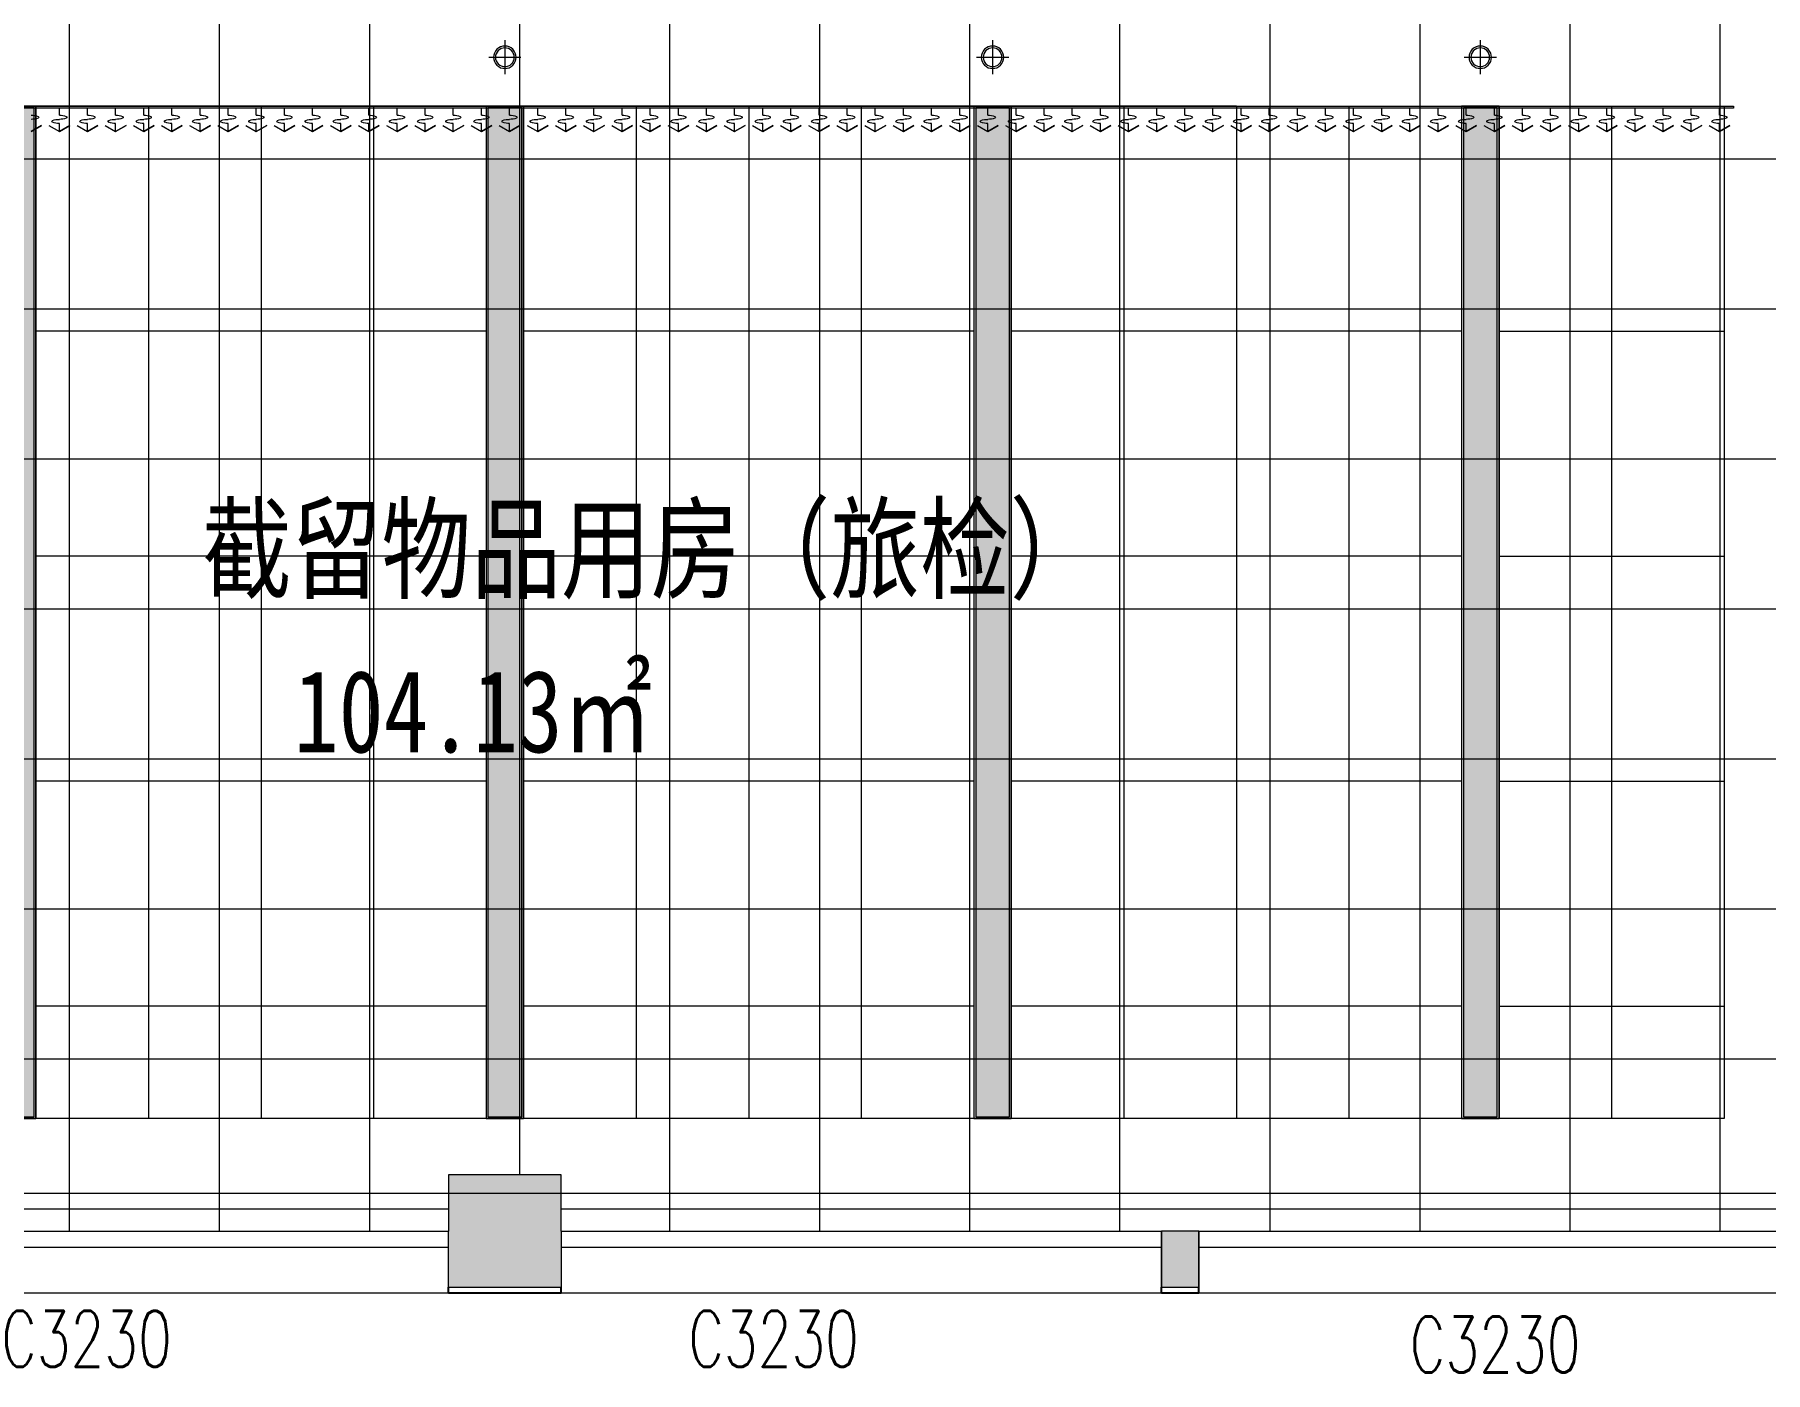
# Model space of a CAD drawing. Header units: millimetres. Extents: x 164760 to 3716174, y -1766400 to 11969.
# Drawn here: x 3488570 to 3497797, y -1647068 to -1639933 of the extents above; entities that cross this region are included whole.
import ezdxf

# ---------------------------------------------------------------- set-up
doc = ezdxf.new("R2010")
doc.units = ezdxf.units.MM
doc.header["$LTSCALE"] = 1000
doc.linetypes.add('DOTE', pattern=[2.42, 2, -0.2, 0.02, -0.2])
doc.layers.get('0').update_dxf_attribs({"color": 253, "linetype": 'CONTINUOUS'})
for name, color, linetype, lineweight in [('COLUMN', 253, 'CONTINUOUS', 0), ('FC-FLOOR【地材分格】', 253, 'CONTINUOUS', 0), ('FF-Win【窗】', 253, 'CONTINUOUS', 0), ('PUB_HATCH', 253, 'CONTINUOUS', 0), ('RC-FCU【空调设备】', 253, 'CONTINUOUS', 0), ('RC-LIGHT【天花灯具】', 253, 'CONTINUOUS', 0), ('RC-Modelling【天花造型】', 253, 'CONTINUOUS', 0), ('RC-STR【天花细线】', 253, 'CONTINUOUS', 0), ('Wall【墙体】', 253, 'CONTINUOUS', 0)]:
    doc.layers.add(name, color=color, linetype=linetype, lineweight=lineweight)
for name, color, linetype in [('FC-Text Annotation', 253, 'CONTINUOUS'), ('SURFACE', 253, 'CONTINUOUS'), ('WINDOW_TEXT', 253, 'CONTINUOUS')]:
    doc.layers.add(name, color=color, linetype=linetype)
doc.styles.add('_TCH_WINDOW', font='SIMPLEX', dxfattribs={"bigfont": 'GBCBIG'})
doc.styles.add('文字', font='')
doc.styles.get('文字').set_extended_font_data('SimSun')

# ---------------------------------------------------------------- blocks, each defined once
blk = doc.blocks.new('$WINLIB2D$00000004')
for p, q in [((-0.5, 0.5), (0.5, 0.5)), ((-0.5, 0.5), (-0.5, -0.5)), ((0.5, -0.5), (0.5, 0.5)), ((-0.5, 0.2406), (0.5, 0.2406)), ((-0.5, -0.5), (0.5, -0.5))]:
    blk.add_line(p, q)
blk = doc.blocks.new('海龙_0918165925')
at = {"layer": 'PUB_HATCH'}
for points in [[(-39900, -16500), (-39300, -16500), (-39300, -15900), (-39900, -15900)], [(-36100, -16500), (-35900, -16500), (-35900, -16200), (-36100, -16200)]]:
    blk.add_hatch(color=256, dxfattribs=at).paths.add_polyline_path(points)
at = {"layer": 'COLUMN'}
for p, q in [((-39300, -15900), (-39900, -15900)), ((-39900, -15900), (-39900, -16200)), ((-39300, -16200), (-39300, -15900)), ((-39900, -16500), (-39300, -16500))]:
    blk.add_line(p, q, dxfattribs=at)
blk = doc.blocks.new('*U408')
for p, q in [((0, 0), (13050, 0)), ((13050, 0), (13050, -12)), ((13050, -12), (0, -12)), ((4125, -49.3), (4125, -12)), ((4275, -49.3), (4275, -12)), ((4425, -49.3), (4425, -12)), ((4575, -49.3), (4575, -12)), ((4725, -49.3), (4725, -12)), ((4875, -49.3), (4875, -12)), ((5025, -49.3), (5025, -12)), ((5175, -49.3), (5175, -12)), ((5325, -49.3), (5325, -12)), ((5475, -49.3), (5475, -12)), ((5625, -49.3), (5625, -12)), ((5775, -49.3), (5775, -12)), ((5925, -49.3), (5925, -12)), ((6075, -49.3), (6075, -12)), ((6225, -49.3), (6225, -12)), ((6375, -49.3), (6375, -12)), ((6525, -49.3), (6525, -12)), ((6675, -49.3), (6675, -12)), ((6825, -49.3), (6825, -12)), ((6975, -49.3), (6975, -12)), ((7125, -49.3), (7125, -12)), ((7275, -49.3), (7275, -12)), ((7425, -49.3), (7425, -12)), ((7575, -49.3), (7575, -12)), ((7725, -49.3), (7725, -12)), ((7875, -49.3), (7875, -12)), ((8025, -49.3), (8025, -12)), ((8175, -49.3), (8175, -12)), ((8325, -49.3), (8325, -12)), ((8475, -49.3), (8475, -12)), ((8625, -49.3), (8625, -12)), ((8775, -49.3), (8775, -12)), ((8925, -49.3), (8925, -12)), ((9075, -49.3), (9075, -12)), ((9225, -49.3), (9225, -12)), ((9375, -49.3), (9375, -12)), ((9525, -49.3), (9525, -12)), ((9675, -49.3), (9675, -12)), ((9825, -49.3), (9825, -12)), ((9975, -49.3), (9975, -12)), ((10125, -49.3), (10125, -12)), ((10275, -49.3), (10275, -12)), ((10425, -49.3), (10425, -12)), ((10575, -49.3), (10575, -12)), ((10725, -49.3), (10725, -12)), ((10875, -49.3), (10875, -12)), ((11025, -49.3), (11025, -12)), ((11175, -49.3), (11175, -12)), ((11325, -49.3), (11325, -12)), ((11475, -49.3), (11475, -12)), ((11625, -49.3), (11625, -12)), ((11775, -49.3), (11775, -12)), ((11925, -49.3), (11925, -12)), ((12075, -49.3), (12075, -12)), ((12225, -49.3), (12225, -12)), ((12375, -49.3), (12375, -12)), ((12525, -49.3), (12525, -12)), ((12675, -49.3), (12675, -12)), ((12825, -49.3), (12825, -12)), ((12975, -49.3), (12975, -12)), ((12975, -49.3), (12975, -12)), ((4030.4, -104.5), (3975, -136.2)), ((3975, -136.2), (4030.4, -104.5)), ((4069.6, -104.5), (4125, -136.2)), ((4125, -136.2), (4125, -93.2)), ((4180.4, -104.5), (4125, -136.2)), ((4125, -136.2), (4180.4, -104.5)), ((4219.6, -104.5), (4275, -136.2)), ((4275, -136.2), (4275, -93.2)), ((4330.4, -104.5), (4275, -136.2)), ((4275, -136.2), (4330.4, -104.5)), ((4369.6, -104.5), (4425, -136.2)), ((4425, -136.2), (4425, -93.2)), ((4480.4, -104.5), (4425, -136.2)), ((4425, -136.2), (4480.4, -104.5)), ((4519.6, -104.5), (4575, -136.2)), ((4575, -136.2), (4575, -93.2)), ((4630.4, -104.5), (4575, -136.2)), ((4575, -136.2), (4630.4, -104.5)), ((4669.6, -104.5), (4725, -136.2)), ((4725, -136.2), (4725, -93.2)), ((4780.4, -104.5), (4725, -136.2)), ((4725, -136.2), (4780.4, -104.5)), ((4819.6, -104.5), (4875, -136.2)), ((4875, -136.2), (4875, -93.2)), ((4930.4, -104.5), (4875, -136.2)), ((4875, -136.2), (4930.4, -104.5)), ((4969.6, -104.5), (5025, -136.2)), ((5025, -136.2), (5025, -93.2)), ((5080.4, -104.5), (5025, -136.2)), ((5025, -136.2), (5080.4, -104.5)), ((5119.6, -104.5), (5175, -136.2)), ((5175, -136.2), (5175, -93.2)), ((5230.4, -104.5), (5175, -136.2)), ((5175, -136.2), (5230.4, -104.5)), ((5269.6, -104.5), (5325, -136.2)), ((5325, -136.2), (5325, -93.2)), ((5380.4, -104.5), (5325, -136.2)), ((5325, -136.2), (5380.4, -104.5)), ((5419.6, -104.5), (5475, -136.2)), ((5475, -136.2), (5475, -93.2)), ((5530.4, -104.5), (5475, -136.2)), ((5475, -136.2), (5530.4, -104.5)), ((5569.6, -104.5), (5625, -136.2)), ((5625, -136.2), (5625, -93.2)), ((5680.4, -104.5), (5625, -136.2)), ((5625, -136.2), (5680.4, -104.5)), ((5719.6, -104.5), (5775, -136.2)), ((5775, -136.2), (5775, -93.2)), ((5830.4, -104.5), (5775, -136.2)), ((5775, -136.2), (5830.4, -104.5)), ((5869.6, -104.5), (5925, -136.2)), ((5925, -136.2), (5925, -93.2)), ((5980.4, -104.5), (5925, -136.2)), ((5925, -136.2), (5980.4, -104.5)), ((6019.6, -104.5), (6075, -136.2)), ((6075, -136.2), (6075, -93.2)), ((6130.4, -104.5), (6075, -136.2)), ((6075, -136.2), (6130.4, -104.5)), ((6169.6, -104.5), (6225, -136.2)), ((6225, -136.2), (6225, -93.2)), ((6280.4, -104.5), (6225, -136.2)), ((6225, -136.2), (6280.4, -104.5)), ((6319.6, -104.5), (6375, -136.2)), ((6375, -136.2), (6375, -93.2)), ((6430.4, -104.5), (6375, -136.2)), ((6375, -136.2), (6430.4, -104.5)), ((6469.6, -104.5), (6525, -136.2)), ((6525, -136.2), (6525, -93.2)), ((6580.4, -104.5), (6525, -136.2)), ((6525, -136.2), (6580.4, -104.5)), ((6619.6, -104.5), (6675, -136.2)), ((6675, -136.2), (6675, -93.2)), ((6730.4, -104.5), (6675, -136.2)), ((6675, -136.2), (6730.4, -104.5)), ((6769.6, -104.5), (6825, -136.2)), ((6825, -136.2), (6825, -93.2)), ((6880.4, -104.5), (6825, -136.2)), ((6825, -136.2), (6880.4, -104.5)), ((6919.6, -104.5), (6975, -136.2)), ((6975, -136.2), (6975, -93.2)), ((7030.4, -104.5), (6975, -136.2)), ((6975, -136.2), (7030.4, -104.5)), ((7069.6, -104.5), (7125, -136.2)), ((7125, -136.2), (7125, -93.2)), ((7180.4, -104.5), (7125, -136.2)), ((7125, -136.2), (7180.4, -104.5)), ((7219.6, -104.5), (7275, -136.2)), ((7275, -136.2), (7275, -93.2)), ((7330.4, -104.5), (7275, -136.2)), ((7275, -136.2), (7330.4, -104.5)), ((7369.6, -104.5), (7425, -136.2)), ((7425, -136.2), (7425, -93.2)), ((7480.4, -104.5), (7425, -136.2)), ((7425, -136.2), (7480.4, -104.5)), ((7519.6, -104.5), (7575, -136.2)), ((7575, -136.2), (7575, -93.2)), ((7630.4, -104.5), (7575, -136.2)), ((7575, -136.2), (7630.4, -104.5)), ((7669.6, -104.5), (7725, -136.2)), ((7725, -136.2), (7725, -93.2)), ((7780.4, -104.5), (7725, -136.2)), ((7725, -136.2), (7780.4, -104.5)), ((7819.6, -104.5), (7875, -136.2)), ((7875, -136.2), (7875, -93.2)), ((7930.4, -104.5), (7875, -136.2)), ((7875, -136.2), (7930.4, -104.5)), ((7969.6, -104.5), (8025, -136.2)), ((8025, -136.2), (8025, -93.2)), ((8080.4, -104.5), (8025, -136.2)), ((8025, -136.2), (8080.4, -104.5)), ((8119.6, -104.5), (8175, -136.2)), ((8175, -136.2), (8175, -93.2)), ((8230.4, -104.5), (8175, -136.2)), ((8175, -136.2), (8230.4, -104.5)), ((8269.6, -104.5), (8325, -136.2)), ((8325, -136.2), (8325, -93.2)), ((8380.4, -104.5), (8325, -136.2)), ((8325, -136.2), (8380.4, -104.5)), ((8419.6, -104.5), (8475, -136.2)), ((8475, -136.2), (8475, -93.2)), ((8530.4, -104.5), (8475, -136.2)), ((8475, -136.2), (8530.4, -104.5)), ((8569.6, -104.5), (8625, -136.2)), ((8625, -136.2), (8625, -93.2)), ((8680.4, -104.5), (8625, -136.2)), ((8625, -136.2), (8680.4, -104.5)), ((8719.6, -104.5), (8775, -136.2)), ((8775, -136.2), (8775, -93.2)), ((8830.4, -104.5), (8775, -136.2)), ((8775, -136.2), (8830.4, -104.5)), ((8869.6, -104.5), (8925, -136.2)), ((8925, -136.2), (8925, -93.2)), ((8980.4, -104.5), (8925, -136.2)), ((8925, -136.2), (8980.4, -104.5)), ((9019.6, -104.5), (9075, -136.2)), ((9075, -136.2), (9075, -93.2)), ((9130.4, -104.5), (9075, -136.2)), ((9075, -136.2), (9130.4, -104.5)), ((9169.6, -104.5), (9225, -136.2)), ((9225, -136.2), (9225, -93.2)), ((9280.4, -104.5), (9225, -136.2)), ((9225, -136.2), (9280.4, -104.5)), ((9319.6, -104.5), (9375, -136.2)), ((9375, -136.2), (9375, -93.2)), ((9430.4, -104.5), (9375, -136.2)), ((9375, -136.2), (9430.4, -104.5)), ((9469.6, -104.5), (9525, -136.2)), ((9525, -136.2), (9525, -93.2)), ((9580.4, -104.5), (9525, -136.2)), ((9525, -136.2), (9580.4, -104.5)), ((9619.6, -104.5), (9675, -136.2)), ((9675, -136.2), (9675, -93.2)), ((9730.4, -104.5), (9675, -136.2)), ((9675, -136.2), (9730.4, -104.5)), ((9769.6, -104.5), (9825, -136.2)), ((9825, -136.2), (9825, -93.2)), ((9880.4, -104.5), (9825, -136.2)), ((9825, -136.2), (9880.4, -104.5)), ((9919.6, -104.5), (9975, -136.2)), ((9975, -136.2), (9975, -93.2)), ((10030.4, -104.5), (9975, -136.2)), ((9975, -136.2), (10030.4, -104.5)), ((10069.6, -104.5), (10125, -136.2)), ((10125, -136.2), (10125, -93.2)), ((10180.4, -104.5), (10125, -136.2)), ((10125, -136.2), (10180.4, -104.5)), ((10219.6, -104.5), (10275, -136.2)), ((10275, -136.2), (10275, -93.2)), ((10330.4, -104.5), (10275, -136.2)), ((10275, -136.2), (10330.4, -104.5)), ((10369.6, -104.5), (10425, -136.2)), ((10425, -136.2), (10425, -93.2)), ((10480.4, -104.5), (10425, -136.2)), ((10425, -136.2), (10480.4, -104.5)), ((10519.6, -104.5), (10575, -136.2)), ((10575, -136.2), (10575, -93.2)), ((10630.4, -104.5), (10575, -136.2)), ((10575, -136.2), (10630.4, -104.5)), ((10669.6, -104.5), (10725, -136.2)), ((10725, -136.2), (10725, -93.2)), ((10780.4, -104.5), (10725, -136.2)), ((10725, -136.2), (10780.4, -104.5)), ((10819.6, -104.5), (10875, -136.2)), ((10875, -136.2), (10875, -93.2)), ((10930.4, -104.5), (10875, -136.2)), ((10875, -136.2), (10930.4, -104.5)), ((10969.6, -104.5), (11025, -136.2)), ((11025, -136.2), (11025, -93.2)), ((11080.4, -104.5), (11025, -136.2)), ((11025, -136.2), (11080.4, -104.5)), ((11119.6, -104.5), (11175, -136.2)), ((11175, -136.2), (11175, -93.2)), ((11230.4, -104.5), (11175, -136.2)), ((11175, -136.2), (11230.4, -104.5)), ((11269.6, -104.5), (11325, -136.2)), ((11325, -136.2), (11325, -93.2)), ((11380.4, -104.5), (11325, -136.2)), ((11325, -136.2), (11380.4, -104.5)), ((11419.6, -104.5), (11475, -136.2)), ((11475, -136.2), (11475, -93.2)), ((11530.4, -104.5), (11475, -136.2)), ((11475, -136.2), (11530.4, -104.5)), ((11569.6, -104.5), (11625, -136.2)), ((11625, -136.2), (11625, -93.2)), ((11680.4, -104.5), (11625, -136.2)), ((11625, -136.2), (11680.4, -104.5)), ((11719.6, -104.5), (11775, -136.2)), ((11775, -136.2), (11775, -93.2)), ((11830.4, -104.5), (11775, -136.2)), ((11775, -136.2), (11830.4, -104.5)), ((11869.6, -104.5), (11925, -136.2)), ((11925, -136.2), (11925, -93.2)), ((11980.4, -104.5), (11925, -136.2)), ((11925, -136.2), (11980.4, -104.5)), ((12019.6, -104.5), (12075, -136.2)), ((12075, -136.2), (12075, -93.2)), ((12130.4, -104.5), (12075, -136.2)), ((12075, -136.2), (12130.4, -104.5)), ((12169.6, -104.5), (12225, -136.2)), ((12225, -136.2), (12225, -93.2)), ((12280.4, -104.5), (12225, -136.2)), ((12225, -136.2), (12280.4, -104.5)), ((12319.6, -104.5), (12375, -136.2)), ((12375, -136.2), (12375, -93.2)), ((12430.4, -104.5), (12375, -136.2)), ((12375, -136.2), (12430.4, -104.5)), ((12469.6, -104.5), (12525, -136.2)), ((12525, -136.2), (12525, -93.2)), ((12580.4, -104.5), (12525, -136.2)), ((12525, -136.2), (12580.4, -104.5)), ((12619.6, -104.5), (12675, -136.2)), ((12675, -136.2), (12675, -93.2)), ((12730.4, -104.5), (12675, -136.2)), ((12675, -136.2), (12730.4, -104.5)), ((12769.6, -104.5), (12825, -136.2)), ((12825, -136.2), (12825, -93.2)), ((12880.4, -104.5), (12825, -136.2)), ((12825, -136.2), (12880.4, -104.5)), ((12919.6, -104.5), (12975, -136.2)), ((12919.6, -104.5), (12975, -136.2)), ((12975, -136.2), (12975, -93.2)), ((12975, -136.2), (12975, -93.2)), ((13030.4, -104.5), (12975, -136.2)), ((12975, -136.2), (13030.4, -104.5)), ((13030.4, -104.5), (12975, -136.2)), ((12975, -136.2), (13030.4, -104.5))]:
    blk.add_line(p, q)
at = {"extrusion": (0, 0, -1)}
for centre, major_axis, start_param, end_param in [((3977.5, -148.9), (-70.4, -70.4), 2.33115, 2.708105), ((3977.5, 28.3), (70.4, -70.4), 0.433488, 0.810442), ((4010, -60.3), (3.69, -3.69), 4.278901, 6.716673), ((4090, -82.2), (3.69, -3.69), 1.137309, 3.57508), ((4122.5, -170.8), (-70.4, -70.4), 2.004284, 2.381239), ((4122.5, 6.4), (70.4, -70.4), 0.760354, 1.137309), ((4127.5, -148.9), (-70.4, -70.4), 2.33115, 2.708105), ((4127.5, 28.3), (70.4, -70.4), 0.433488, 0.810442), ((4160, -60.3), (3.69, -3.69), 4.278901, 6.716673), ((4240, -82.2), (3.69, -3.69), 1.137309, 3.57508), ((4272.5, -170.8), (-70.4, -70.4), 2.004284, 2.381239), ((4272.5, 6.4), (70.4, -70.4), 0.760354, 1.137309), ((4277.5, -148.9), (-70.4, -70.4), 2.33115, 2.708105), ((4277.5, 28.3), (70.4, -70.4), 0.433488, 0.810442), ((4310, -60.3), (3.69, -3.69), 4.278901, 6.716673), ((4390, -82.2), (3.69, -3.69), 1.137309, 3.57508), ((4422.5, -170.8), (-70.4, -70.4), 2.004284, 2.381239), ((4422.5, 6.4), (70.4, -70.4), 0.760354, 1.137309), ((4427.5, -148.9), (-70.4, -70.4), 2.33115, 2.708105), ((4427.5, 28.3), (70.4, -70.4), 0.433488, 0.810442), ((4460, -60.3), (3.69, -3.69), 4.278901, 6.716673), ((4540, -82.2), (3.69, -3.69), 1.137309, 3.57508), ((4572.5, -170.8), (-70.4, -70.4), 2.004284, 2.381239), ((4572.5, 6.4), (70.4, -70.4), 0.760354, 1.137309), ((4577.5, -148.9), (-70.4, -70.4), 2.33115, 2.708105), ((4577.5, 28.3), (70.4, -70.4), 0.433488, 0.810442), ((4610, -60.3), (3.69, -3.69), 4.278901, 6.716673), ((4690, -82.2), (3.69, -3.69), 1.137309, 3.57508), ((4722.5, -170.8), (-70.4, -70.4), 2.004284, 2.381239), ((4722.5, 6.4), (70.4, -70.4), 0.760354, 1.137309), ((4727.5, -148.9), (-70.4, -70.4), 2.33115, 2.708105), ((4727.5, 28.3), (70.4, -70.4), 0.433488, 0.810442), ((4760, -60.3), (3.69, -3.69), 4.278901, 6.716673), ((4840, -82.2), (3.69, -3.69), 1.137309, 3.57508), ((4872.5, -170.8), (-70.4, -70.4), 2.004284, 2.381239), ((4872.5, 6.4), (70.4, -70.4), 0.760354, 1.137309), ((4877.5, -148.9), (-70.4, -70.4), 2.33115, 2.708105), ((4877.5, 28.3), (70.4, -70.4), 0.433488, 0.810442), ((4910, -60.3), (3.69, -3.69), 4.278901, 6.716673), ((4990, -82.2), (3.69, -3.69), 1.137309, 3.57508), ((5022.5, -170.8), (-70.4, -70.4), 2.004284, 2.381239), ((5022.5, 6.4), (70.4, -70.4), 0.760354, 1.137309), ((5027.5, -148.9), (-70.4, -70.4), 2.33115, 2.708105), ((5027.5, 28.3), (70.4, -70.4), 0.433488, 0.810442), ((5060, -60.3), (3.69, -3.69), 4.278901, 6.716673), ((5140, -82.2), (3.69, -3.69), 1.137309, 3.57508), ((5172.5, -170.8), (-70.4, -70.4), 2.004284, 2.381239), ((5172.5, 6.4), (70.4, -70.4), 0.760354, 1.137309), ((5177.5, -148.9), (-70.4, -70.4), 2.33115, 2.708105), ((5177.5, 28.3), (70.4, -70.4), 0.433488, 0.810442), ((5210, -60.3), (3.69, -3.69), 4.278901, 6.716673), ((5290, -82.2), (3.69, -3.69), 1.137309, 3.57508), ((5322.5, -170.8), (-70.4, -70.4), 2.004284, 2.381239), ((5322.5, 6.4), (70.4, -70.4), 0.760354, 1.137309), ((5327.5, -148.9), (-70.4, -70.4), 2.33115, 2.708105), ((5327.5, 28.3), (70.4, -70.4), 0.433488, 0.810442), ((5360, -60.3), (3.69, -3.69), 4.278901, 6.716673), ((5440, -82.2), (3.69, -3.69), 1.137309, 3.57508), ((5472.5, -170.8), (-70.4, -70.4), 2.004284, 2.381239), ((5472.5, 6.4), (70.4, -70.4), 0.760354, 1.137309), ((5477.5, -148.9), (-70.4, -70.4), 2.33115, 2.708105), ((5477.5, 28.3), (70.4, -70.4), 0.433488, 0.810442), ((5510, -60.3), (3.69, -3.69), 4.278901, 6.716673), ((5590, -82.2), (3.69, -3.69), 1.137309, 3.57508), ((5622.5, -170.8), (-70.4, -70.4), 2.004284, 2.381239), ((5622.5, 6.4), (70.4, -70.4), 0.760354, 1.137309), ((5627.5, -148.9), (-70.4, -70.4), 2.33115, 2.708105), ((5627.5, 28.3), (70.4, -70.4), 0.433488, 0.810442), ((5660, -60.3), (3.69, -3.69), 4.278901, 6.716673), ((5740, -82.2), (3.69, -3.69), 1.137309, 3.57508), ((5772.5, -170.8), (-70.4, -70.4), 2.004284, 2.381239), ((5772.5, 6.4), (70.4, -70.4), 0.760354, 1.137309), ((5777.5, -148.9), (-70.4, -70.4), 2.33115, 2.708105), ((5777.5, 28.3), (70.4, -70.4), 0.433488, 0.810442), ((5810, -60.3), (3.69, -3.69), 4.278901, 6.716673), ((5890, -82.2), (3.69, -3.69), 1.137309, 3.57508), ((5922.5, -170.8), (-70.4, -70.4), 2.004284, 2.381239), ((5922.5, 6.4), (70.4, -70.4), 0.760354, 1.137309), ((5927.5, -148.9), (-70.4, -70.4), 2.33115, 2.708105), ((5927.5, 28.3), (70.4, -70.4), 0.433488, 0.810442), ((5960, -60.3), (3.69, -3.69), 4.278901, 6.716673), ((6040, -82.2), (3.69, -3.69), 1.137309, 3.57508), ((6072.5, -170.8), (-70.4, -70.4), 2.004284, 2.381239), ((6072.5, 6.4), (70.4, -70.4), 0.760354, 1.137309), ((6077.5, -148.9), (-70.4, -70.4), 2.33115, 2.708105), ((6077.5, 28.3), (70.4, -70.4), 0.433488, 0.810442), ((6110, -60.3), (3.69, -3.69), 4.278901, 6.716673), ((6190, -82.2), (3.69, -3.69), 1.137309, 3.57508), ((6222.5, -170.8), (-70.4, -70.4), 2.004284, 2.381239), ((6222.5, 6.4), (70.4, -70.4), 0.760354, 1.137309), ((6227.5, -148.9), (-70.4, -70.4), 2.33115, 2.708105), ((6227.5, 28.3), (70.4, -70.4), 0.433488, 0.810442), ((6260, -60.3), (3.69, -3.69), 4.278901, 6.716673), ((6340, -82.2), (3.69, -3.69), 1.137309, 3.57508), ((6372.5, -170.8), (-70.4, -70.4), 2.004284, 2.381239), ((6372.5, 6.4), (70.4, -70.4), 0.760354, 1.137309), ((6377.5, -148.9), (-70.4, -70.4), 2.33115, 2.708105), ((6377.5, 28.3), (70.4, -70.4), 0.433488, 0.810442), ((6410, -60.3), (3.69, -3.69), 4.278901, 6.716673), ((6490, -82.2), (3.69, -3.69), 1.137309, 3.57508), ((6522.5, -170.8), (-70.4, -70.4), 2.004284, 2.381239), ((6522.5, 6.4), (70.4, -70.4), 0.760354, 1.137309), ((6527.5, -148.9), (-70.4, -70.4), 2.33115, 2.708105), ((6527.5, 28.3), (70.4, -70.4), 0.433488, 0.810442), ((6560, -60.3), (3.69, -3.69), 4.278901, 6.716673), ((6640, -82.2), (3.69, -3.69), 1.137309, 3.57508), ((6672.5, -170.8), (-70.4, -70.4), 2.004284, 2.381239), ((6672.5, 6.4), (70.4, -70.4), 0.760354, 1.137309), ((6677.5, -148.9), (-70.4, -70.4), 2.33115, 2.708105), ((6677.5, 28.3), (70.4, -70.4), 0.433488, 0.810442), ((6710, -60.3), (3.69, -3.69), 4.278901, 6.716673), ((6790, -82.2), (3.69, -3.69), 1.137309, 3.57508), ((6822.5, -170.8), (-70.4, -70.4), 2.004284, 2.381239), ((6822.5, 6.4), (70.4, -70.4), 0.760354, 1.137309), ((6827.5, -148.9), (-70.4, -70.4), 2.33115, 2.708105), ((6827.5, 28.3), (70.4, -70.4), 0.433488, 0.810442), ((6860, -60.3), (3.69, -3.69), 4.278901, 6.716673), ((6940, -82.2), (3.69, -3.69), 1.137309, 3.57508), ((6972.5, -170.8), (-70.4, -70.4), 2.004284, 2.381239), ((6972.5, 6.4), (70.4, -70.4), 0.760354, 1.137309), ((6977.5, -148.9), (-70.4, -70.4), 2.33115, 2.708105), ((6977.5, 28.3), (70.4, -70.4), 0.433488, 0.810442), ((7010, -60.3), (3.69, -3.69), 4.278901, 6.716673), ((7090, -82.2), (3.69, -3.69), 1.137309, 3.57508), ((7122.5, -170.8), (-70.4, -70.4), 2.004284, 2.381239), ((7122.5, 6.4), (70.4, -70.4), 0.760354, 1.137309), ((7127.5, -148.9), (-70.4, -70.4), 2.33115, 2.708105), ((7127.5, 28.3), (70.4, -70.4), 0.433488, 0.810442), ((7160, -60.3), (3.69, -3.69), 4.278901, 6.716673), ((7240, -82.2), (3.69, -3.69), 1.137309, 3.57508), ((7272.5, -170.8), (-70.4, -70.4), 2.004284, 2.381239), ((7272.5, 6.4), (70.4, -70.4), 0.760354, 1.137309), ((7277.5, -148.9), (-70.4, -70.4), 2.33115, 2.708105), ((7277.5, 28.3), (70.4, -70.4), 0.433488, 0.810442), ((7310, -60.3), (3.69, -3.69), 4.278901, 6.716673), ((7390, -82.2), (3.69, -3.69), 1.137309, 3.57508), ((7422.5, -170.8), (-70.4, -70.4), 2.004284, 2.381239), ((7422.5, 6.4), (70.4, -70.4), 0.760354, 1.137309), ((7427.5, -148.9), (-70.4, -70.4), 2.33115, 2.708105), ((7427.5, 28.3), (70.4, -70.4), 0.433488, 0.810442), ((7460, -60.3), (3.69, -3.69), 4.278901, 6.716673), ((7540, -82.2), (3.69, -3.69), 1.137309, 3.57508), ((7572.5, -170.8), (-70.4, -70.4), 2.004284, 2.381239), ((7572.5, 6.4), (70.4, -70.4), 0.760354, 1.137309), ((7577.5, -148.9), (-70.4, -70.4), 2.33115, 2.708105), ((7577.5, 28.3), (70.4, -70.4), 0.433488, 0.810442), ((7610, -60.3), (3.69, -3.69), 4.278901, 6.716673), ((7690, -82.2), (3.69, -3.69), 1.137309, 3.57508), ((7722.5, -170.8), (-70.4, -70.4), 2.004284, 2.381239), ((7722.5, 6.4), (70.4, -70.4), 0.760354, 1.137309), ((7727.5, -148.9), (-70.4, -70.4), 2.33115, 2.708105), ((7727.5, 28.3), (70.4, -70.4), 0.433488, 0.810442), ((7760, -60.3), (3.69, -3.69), 4.278901, 6.716673), ((7840, -82.2), (3.69, -3.69), 1.137309, 3.57508), ((7872.5, -170.8), (-70.4, -70.4), 2.004284, 2.381239), ((7872.5, 6.4), (70.4, -70.4), 0.760354, 1.137309), ((7877.5, -148.9), (-70.4, -70.4), 2.33115, 2.708105), ((7877.5, 28.3), (70.4, -70.4), 0.433488, 0.810442), ((7910, -60.3), (3.69, -3.69), 4.278901, 6.716673), ((7990, -82.2), (3.69, -3.69), 1.137309, 3.57508), ((8022.5, -170.8), (-70.4, -70.4), 2.004284, 2.381239), ((8022.5, 6.4), (70.4, -70.4), 0.760354, 1.137309), ((8027.5, -148.9), (-70.4, -70.4), 2.33115, 2.708105), ((8027.5, 28.3), (70.4, -70.4), 0.433488, 0.810442), ((8060, -60.3), (3.69, -3.69), 4.278901, 6.716673), ((8140, -82.2), (3.69, -3.69), 1.137309, 3.57508), ((8172.5, -170.8), (-70.4, -70.4), 2.004284, 2.381239), ((8172.5, 6.4), (70.4, -70.4), 0.760354, 1.137309), ((8177.5, -148.9), (-70.4, -70.4), 2.33115, 2.708105), ((8177.5, 28.3), (70.4, -70.4), 0.433488, 0.810442), ((8210, -60.3), (3.69, -3.69), 4.278901, 6.716673), ((8290, -82.2), (3.69, -3.69), 1.137309, 3.57508), ((8322.5, -170.8), (-70.4, -70.4), 2.004284, 2.381239), ((8322.5, 6.4), (70.4, -70.4), 0.760354, 1.137309), ((8327.5, -148.9), (-70.4, -70.4), 2.33115, 2.708105), ((8327.5, 28.3), (70.4, -70.4), 0.433488, 0.810442), ((8360, -60.3), (3.69, -3.69), 4.278901, 6.716673), ((8440, -82.2), (3.69, -3.69), 1.137309, 3.57508), ((8472.5, -170.8), (-70.4, -70.4), 2.004284, 2.381239), ((8472.5, 6.4), (70.4, -70.4), 0.760354, 1.137309), ((8477.5, -148.9), (-70.4, -70.4), 2.33115, 2.708105), ((8477.5, 28.3), (70.4, -70.4), 0.433488, 0.810442), ((8510, -60.3), (3.69, -3.69), 4.278901, 6.716673), ((8590, -82.2), (3.69, -3.69), 1.137309, 3.57508), ((8622.5, -170.8), (-70.4, -70.4), 2.004284, 2.381239), ((8622.5, 6.4), (70.4, -70.4), 0.760354, 1.137309), ((8627.5, -148.9), (-70.4, -70.4), 2.33115, 2.708105), ((8627.5, 28.3), (70.4, -70.4), 0.433488, 0.810442), ((8660, -60.3), (3.69, -3.69), 4.278901, 6.716673), ((8740, -82.2), (3.69, -3.69), 1.137309, 3.57508), ((8772.5, -170.8), (-70.4, -70.4), 2.004284, 2.381239), ((8772.5, 6.4), (70.4, -70.4), 0.760354, 1.137309), ((8777.5, -148.9), (-70.4, -70.4), 2.33115, 2.708105), ((8777.5, 28.3), (70.4, -70.4), 0.433488, 0.810442), ((8810, -60.3), (3.69, -3.69), 4.278901, 6.716673), ((8890, -82.2), (3.69, -3.69), 1.137309, 3.57508), ((8922.5, -170.8), (-70.4, -70.4), 2.004284, 2.381239), ((8922.5, 6.4), (70.4, -70.4), 0.760354, 1.137309), ((8927.5, -148.9), (-70.4, -70.4), 2.33115, 2.708105), ((8927.5, 28.3), (70.4, -70.4), 0.433488, 0.810442), ((8960, -60.3), (3.69, -3.69), 4.278901, 6.716673), ((9040, -82.2), (3.69, -3.69), 1.137309, 3.57508), ((9072.5, -170.8), (-70.4, -70.4), 2.004284, 2.381239), ((9072.5, 6.4), (70.4, -70.4), 0.760354, 1.137309), ((9077.5, -148.9), (-70.4, -70.4), 2.33115, 2.708105), ((9077.5, 28.3), (70.4, -70.4), 0.433488, 0.810442), ((9110, -60.3), (3.69, -3.69), 4.278901, 6.716673), ((9190, -82.2), (3.69, -3.69), 1.137309, 3.57508), ((9222.5, -170.8), (-70.4, -70.4), 2.004284, 2.381239), ((9222.5, 6.4), (70.4, -70.4), 0.760354, 1.137309), ((9227.5, -148.9), (-70.4, -70.4), 2.33115, 2.708105), ((9227.5, 28.3), (70.4, -70.4), 0.433488, 0.810442), ((9260, -60.3), (3.69, -3.69), 4.278901, 6.716673), ((9340, -82.2), (3.69, -3.69), 1.137309, 3.57508), ((9372.5, -170.8), (-70.4, -70.4), 2.004284, 2.381239), ((9372.5, 6.4), (70.4, -70.4), 0.760354, 1.137309), ((9377.5, -148.9), (-70.4, -70.4), 2.33115, 2.708105), ((9377.5, 28.3), (70.4, -70.4), 0.433488, 0.810442), ((9410, -60.3), (3.69, -3.69), 4.278901, 6.716673), ((9490, -82.2), (3.69, -3.69), 1.137309, 3.57508), ((9522.5, -170.8), (-70.4, -70.4), 2.004284, 2.381239), ((9522.5, 6.4), (70.4, -70.4), 0.760354, 1.137309), ((9527.5, -148.9), (-70.4, -70.4), 2.33115, 2.708105), ((9527.5, 28.3), (70.4, -70.4), 0.433488, 0.810442), ((9560, -60.3), (3.69, -3.69), 4.278901, 6.716673), ((9640, -82.2), (3.69, -3.69), 1.137309, 3.57508), ((9672.5, -170.8), (-70.4, -70.4), 2.004284, 2.381239), ((9672.5, 6.4), (70.4, -70.4), 0.760354, 1.137309), ((9677.5, -148.9), (-70.4, -70.4), 2.33115, 2.708105), ((9677.5, 28.3), (70.4, -70.4), 0.433488, 0.810442), ((9710, -60.3), (3.69, -3.69), 4.278901, 6.716673), ((9790, -82.2), (3.69, -3.69), 1.137309, 3.57508), ((9822.5, -170.8), (-70.4, -70.4), 2.004284, 2.381239), ((9822.5, 6.4), (70.4, -70.4), 0.760354, 1.137309), ((9827.5, -148.9), (-70.4, -70.4), 2.33115, 2.708105), ((9827.5, 28.3), (70.4, -70.4), 0.433488, 0.810442), ((9860, -60.3), (3.69, -3.69), 4.278901, 6.716673), ((9940, -82.2), (3.69, -3.69), 1.137309, 3.57508), ((9972.5, -170.8), (-70.4, -70.4), 2.004284, 2.381239), ((9972.5, 6.4), (70.4, -70.4), 0.760354, 1.137309), ((9977.5, -148.9), (-70.4, -70.4), 2.33115, 2.708105), ((9977.5, 28.3), (70.4, -70.4), 0.433488, 0.810442), ((10010, -60.3), (3.69, -3.69), 4.278901, 6.716673), ((10090, -82.2), (3.69, -3.69), 1.137309, 3.57508), ((10122.5, -170.8), (-70.4, -70.4), 2.004284, 2.381239), ((10122.5, 6.4), (70.4, -70.4), 0.760354, 1.137309), ((10127.5, -148.9), (-70.4, -70.4), 2.33115, 2.708105), ((10127.5, 28.3), (70.4, -70.4), 0.433488, 0.810442), ((10160, -60.3), (3.69, -3.69), 4.278901, 6.716673), ((10240, -82.2), (3.69, -3.69), 1.137309, 3.57508), ((10272.5, -170.8), (-70.4, -70.4), 2.004284, 2.381239), ((10272.5, 6.4), (70.4, -70.4), 0.760354, 1.137309), ((10277.5, -148.9), (-70.4, -70.4), 2.33115, 2.708105), ((10277.5, 28.3), (70.4, -70.4), 0.433488, 0.810442), ((10310, -60.3), (3.69, -3.69), 4.278901, 6.716673), ((10390, -82.2), (3.69, -3.69), 1.137309, 3.57508), ((10422.5, -170.8), (-70.4, -70.4), 2.004284, 2.381239), ((10422.5, 6.4), (70.4, -70.4), 0.760354, 1.137309), ((10427.5, -148.9), (-70.4, -70.4), 2.33115, 2.708105), ((10427.5, 28.3), (70.4, -70.4), 0.433488, 0.810442), ((10460, -60.3), (3.69, -3.69), 4.278901, 6.716673), ((10540, -82.2), (3.69, -3.69), 1.137309, 3.57508), ((10572.5, -170.8), (-70.4, -70.4), 2.004284, 2.381239), ((10572.5, 6.4), (70.4, -70.4), 0.760354, 1.137309), ((10577.5, -148.9), (-70.4, -70.4), 2.33115, 2.708105), ((10577.5, 28.3), (70.4, -70.4), 0.433488, 0.810442), ((10610, -60.3), (3.69, -3.69), 4.278901, 6.716673), ((10690, -82.2), (3.69, -3.69), 1.137309, 3.57508), ((10722.5, -170.8), (-70.4, -70.4), 2.004284, 2.381239), ((10722.5, 6.4), (70.4, -70.4), 0.760354, 1.137309), ((10727.5, -148.9), (-70.4, -70.4), 2.33115, 2.708105), ((10727.5, 28.3), (70.4, -70.4), 0.433488, 0.810442), ((10760, -60.3), (3.69, -3.69), 4.278901, 6.716673), ((10840, -82.2), (3.69, -3.69), 1.137309, 3.57508), ((10872.5, -170.8), (-70.4, -70.4), 2.004284, 2.381239), ((10872.5, 6.4), (70.4, -70.4), 0.760354, 1.137309), ((10877.5, -148.9), (-70.4, -70.4), 2.33115, 2.708105), ((10877.5, 28.3), (70.4, -70.4), 0.433488, 0.810442), ((10910, -60.3), (3.69, -3.69), 4.278901, 6.716673), ((10990, -82.2), (3.69, -3.69), 1.137309, 3.57508), ((11022.5, -170.8), (-70.4, -70.4), 2.004284, 2.381239), ((11022.5, 6.4), (70.4, -70.4), 0.760354, 1.137309), ((11027.5, -148.9), (-70.4, -70.4), 2.33115, 2.708105), ((11027.5, 28.3), (70.4, -70.4), 0.433488, 0.810442), ((11060, -60.3), (3.69, -3.69), 4.278901, 6.716673), ((11140, -82.2), (3.69, -3.69), 1.137309, 3.57508), ((11172.5, -170.8), (-70.4, -70.4), 2.004284, 2.381239), ((11172.5, 6.4), (70.4, -70.4), 0.760354, 1.137309), ((11177.5, -148.9), (-70.4, -70.4), 2.33115, 2.708105), ((11177.5, 28.3), (70.4, -70.4), 0.433488, 0.810442), ((11210, -60.3), (3.69, -3.69), 4.278901, 6.716673), ((11290, -82.2), (3.69, -3.69), 1.137309, 3.57508), ((11322.5, -170.8), (-70.4, -70.4), 2.004284, 2.381239), ((11322.5, 6.4), (70.4, -70.4), 0.760354, 1.137309), ((11327.5, -148.9), (-70.4, -70.4), 2.33115, 2.708105), ((11327.5, 28.3), (70.4, -70.4), 0.433488, 0.810442), ((11360, -60.3), (3.69, -3.69), 4.278901, 6.716673), ((11440, -82.2), (3.69, -3.69), 1.137309, 3.57508), ((11472.5, -170.8), (-70.4, -70.4), 2.004284, 2.381239), ((11472.5, 6.4), (70.4, -70.4), 0.760354, 1.137309), ((11477.5, -148.9), (-70.4, -70.4), 2.33115, 2.708105), ((11477.5, 28.3), (70.4, -70.4), 0.433488, 0.810442), ((11510, -60.3), (3.69, -3.69), 4.278901, 6.716673), ((11590, -82.2), (3.69, -3.69), 1.137309, 3.57508), ((11622.5, -170.8), (-70.4, -70.4), 2.004284, 2.381239), ((11622.5, 6.4), (70.4, -70.4), 0.760354, 1.137309), ((11627.5, -148.9), (-70.4, -70.4), 2.33115, 2.708105), ((11627.5, 28.3), (70.4, -70.4), 0.433488, 0.810442), ((11660, -60.3), (3.69, -3.69), 4.278901, 6.716673), ((11740, -82.2), (3.69, -3.69), 1.137309, 3.57508), ((11772.5, -170.8), (-70.4, -70.4), 2.004284, 2.381239), ((11772.5, 6.4), (70.4, -70.4), 0.760354, 1.137309), ((11777.5, -148.9), (-70.4, -70.4), 2.33115, 2.708105), ((11777.5, 28.3), (70.4, -70.4), 0.433488, 0.810442), ((11810, -60.3), (3.69, -3.69), 4.278901, 6.716673), ((11890, -82.2), (3.69, -3.69), 1.137309, 3.57508), ((11922.5, -170.8), (-70.4, -70.4), 2.004284, 2.381239), ((11922.5, 6.4), (70.4, -70.4), 0.760354, 1.137309), ((11927.5, -148.9), (-70.4, -70.4), 2.33115, 2.708105), ((11927.5, 28.3), (70.4, -70.4), 0.433488, 0.810442), ((11960, -60.3), (3.69, -3.69), 4.278901, 6.716673), ((12040, -82.2), (3.69, -3.69), 1.137309, 3.57508), ((12072.5, -170.8), (-70.4, -70.4), 2.004284, 2.381239), ((12072.5, 6.4), (70.4, -70.4), 0.760354, 1.137309), ((12077.5, -148.9), (-70.4, -70.4), 2.33115, 2.708105), ((12077.5, 28.3), (70.4, -70.4), 0.433488, 0.810442), ((12110, -60.3), (3.69, -3.69), 4.278901, 6.716673), ((12190, -82.2), (3.69, -3.69), 1.137309, 3.57508), ((12222.5, -170.8), (-70.4, -70.4), 2.004284, 2.381239), ((12222.5, 6.4), (70.4, -70.4), 0.760354, 1.137309), ((12227.5, -148.9), (-70.4, -70.4), 2.33115, 2.708105), ((12227.5, 28.3), (70.4, -70.4), 0.433488, 0.810442), ((12260, -60.3), (3.69, -3.69), 4.278901, 6.716673), ((12340, -82.2), (3.69, -3.69), 1.137309, 3.57508), ((12372.5, -170.8), (-70.4, -70.4), 2.004284, 2.381239), ((12372.5, 6.4), (70.4, -70.4), 0.760354, 1.137309), ((12377.5, -148.9), (-70.4, -70.4), 2.33115, 2.708105), ((12377.5, 28.3), (70.4, -70.4), 0.433488, 0.810442), ((12410, -60.3), (3.69, -3.69), 4.278901, 6.716673), ((12490, -82.2), (3.69, -3.69), 1.137309, 3.57508), ((12522.5, -170.8), (-70.4, -70.4), 2.004284, 2.381239), ((12522.5, 6.4), (70.4, -70.4), 0.760354, 1.137309), ((12527.5, -148.9), (-70.4, -70.4), 2.33115, 2.708105), ((12527.5, 28.3), (70.4, -70.4), 0.433488, 0.810442), ((12560, -60.3), (3.69, -3.69), 4.278901, 6.716673), ((12640, -82.2), (3.69, -3.69), 1.137309, 3.57508), ((12672.5, -170.8), (-70.4, -70.4), 2.004284, 2.381239), ((12672.5, 6.4), (70.4, -70.4), 0.760354, 1.137309), ((12677.5, -148.9), (-70.4, -70.4), 2.33115, 2.708105), ((12677.5, 28.3), (70.4, -70.4), 0.433488, 0.810442), ((12710, -60.3), (3.69, -3.69), 4.278901, 6.716673), ((12790, -82.2), (3.69, -3.69), 1.137309, 3.57508), ((12822.5, -170.8), (-70.4, -70.4), 2.004284, 2.381239), ((12822.5, 6.4), (70.4, -70.4), 0.760354, 1.137309), ((12827.5, -148.9), (-70.4, -70.4), 2.33115, 2.708105), ((12827.5, 28.3), (70.4, -70.4), 0.433488, 0.810442), ((12860, -60.3), (3.69, -3.69), 4.278901, 6.716673), ((12940, -82.2), (3.69, -3.69), 1.137309, 3.57508), ((12940, -82.2), (3.69, -3.69), 1.137309, 3.57508), ((12972.5, -170.8), (-70.4, -70.4), 2.004284, 2.381239), ((12972.5, -170.8), (-70.4, -70.4), 2.004284, 2.381239), ((12972.5, 6.4), (70.4, -70.4), 0.760354, 1.137309), ((12972.5, 6.4), (70.4, -70.4), 0.760354, 1.137309), ((12977.5, -148.9), (-70.4, -70.4), 2.33115, 2.708105), ((12977.5, -148.9), (-70.4, -70.4), 2.33115, 2.708105), ((12977.5, 28.3), (70.4, -70.4), 0.433488, 0.810442), ((12977.5, 28.3), (70.4, -70.4), 0.433488, 0.810442), ((13010, -60.3), (3.69, -3.69), 4.278901, 6.716673), ((13010, -60.3), (3.69, -3.69), 4.278901, 6.716673)]:
    blk.add_ellipse(centre, major_axis=major_axis, ratio=1, start_param=start_param, end_param=end_param, dxfattribs=at)
blk = doc.blocks.new('圆形筒灯')
at = {"color": 251, "linetype": 'DOTE', "ltscale": 43.504693}
blk.add_line((0, 90.6), (0, -90.6), dxfattribs=at)
at = {"color": 251, "linetype": 'DOTE', "ltscale": 41.297046}
blk.add_line((86, 0), (-86, 0), dxfattribs=at)
blk.add_ellipse((0, 0), major_axis=(-42.4, 42.4), ratio=1, start_param=2.355868237233172, end_param=8.639053544412757)
at = {"color": 251}
blk.add_ellipse((0, 0), major_axis=(35.4, 35.4), ratio=1, start_param=5.49871431692557, end_param=11.78189962410516, dxfattribs=at)
blk = doc.blocks.new('ZL_0609195278')
at = {"layer": 'RC-LIGHT【天花灯具】'}
h = blk.add_hatch(dxfattribs=at)
h.set_pattern_fill('DOTS', color=8, scale=10, angle=180)
h.set_pattern_definition([(180, (-2430707.972, 1481556.821), (-7.9375, -15.875), [0, -15.875])])
h.paths.add_polyline_path([(90, -10), (-90, -10), (-90, -5390), (90, -5390)])
blk.add_lwpolyline([(100, 0), (-100, 0), (-100, -5400), (100, -5400)], close=True, dxfattribs=at)
at = {"layer": 'RC-LIGHT【天花灯具】', "color": 8}
blk.add_lwpolyline([(90, -10), (-90, -10), (-90, -5390), (90, -5390)], close=True, dxfattribs=at)

msp = doc.modelspace()

# ---------------------------------------------------------------- hatches: boundary and pattern name
at = {"layer": 'FC-FLOOR【地材分格】'}
h = msp.add_hatch(dxfattribs=at)
h.set_pattern_fill('_USER', color=256, scale=800, double=1, pattern_type=0)
h.set_pattern_definition([(0, (3778355.65, -1406196.8), (0, 800), []), (90, (3778355.65, -1406196.8), (-800, 5e-14), [])])
h.paths.add_polyline_path([(3498201.9, -1639815.4), (3497851.9, -1639815.4), (3496351.9, -1639815.4), (3496001.9, -1639815.4), (3496001.9, -1639114.2), (3491376.9, -1639114.2), (3490776.9, -1639114.2), (3486290.4, -1639114.2), (3486290.4, -1639815.4), (3485940.4, -1639815.4), (3484440.4, -1639815.4), (3483776.9, -1639815.4), (3483776.9, -1646014.2), (3484176.9, -1646014.2), (3484176.9, -1646414.2), (3485226.9, -1646414.2), (3486426.9, -1646414.2), (3487376.9, -1646414.2), (3487376.9, -1646314.2), (3487576.9, -1646314.2), (3490776.9, -1646314.2), (3490776.9, -1646014.2), (3491376.9, -1646014.2), (3491376.9, -1646314.2), (3494576.9, -1646314.2), (3494776.9, -1646314.2), (3497976.9, -1646314.2), (3497976.9, -1646014.2), (3498201.9, -1646014.2)])

# ---------------------------------------------------------------- linework, layer by layer
at = {"layer": 'RC-Modelling【天花造型】'}
for p, q in [((3494976.9, -1640314.2), (3484614.4, -1640314.2)), ((3548376.9, -1646114.2), (3484176.9, -1646114.2))]:
    msp.add_line(p, q, dxfattribs=at)
msp.add_lwpolyline([(3497576.9, -1645714.2), (3484576.9, -1645714.2), (3484576.9, -1640314.2), (3497576.9, -1640314.2)], close=True, dxfattribs=at)
at = {"layer": 'RC-STR【天花细线】'}
for p, q in [((3488576.9, -1640314.2), (3488576.9, -1645714.2)), ((3489176.9, -1640314.2), (3489176.9, -1645714.2)), ((3489776.9, -1640314.2), (3489776.9, -1645714.2)), ((3490376.9, -1640314.2), (3490376.9, -1645714.2)), ((3490976.9, -1640314.2), (3490976.9, -1645714.2)), ((3491176.9, -1640314.2), (3491176.9, -1645714.2)), ((3491776.9, -1640314.2), (3491776.9, -1645714.2)), ((3492376.9, -1640314.2), (3492376.9, -1645714.2)), ((3492976.9, -1640314.2), (3492976.9, -1645714.2)), ((3493576.9, -1640314.2), (3493576.9, -1645714.2)), ((3493776.9, -1640314.2), (3493776.9, -1645714.2)), ((3494376.9, -1640314.2), (3494376.9, -1645714.2)), ((3494976.9, -1640314.2), (3494976.9, -1645714.2)), ((3495576.9, -1640314.2), (3495576.9, -1645714.2)), ((3496176.9, -1640314.2), (3496176.9, -1645714.2)), ((3496376.9, -1640314.2), (3496376.9, -1645714.2)), ((3496976.9, -1640314.2), (3496976.9, -1645714.2)), ((3490976.9, -1641514.2), (3488576.9, -1641514.2)), ((3493576.9, -1641514.2), (3491176.9, -1641514.2)), ((3496176.9, -1641514.2), (3493776.9, -1641514.2)), ((3496376.9, -1641514.2), (3497576.9, -1641514.2)), ((3490976.9, -1642714.2), (3488576.9, -1642714.2)), ((3493576.9, -1642714.2), (3491176.9, -1642714.2)), ((3496176.9, -1642714.2), (3493776.9, -1642714.2)), ((3496376.9, -1642714.2), (3497576.9, -1642714.2)), ((3490976.9, -1643914.2), (3488576.9, -1643914.2)), ((3493576.9, -1643914.2), (3491176.9, -1643914.2)), ((3496176.9, -1643914.2), (3493776.9, -1643914.2)), ((3496376.9, -1643914.2), (3497576.9, -1643914.2)), ((3490976.9, -1645114.2), (3488576.9, -1645114.2)), ((3493576.9, -1645114.2), (3491176.9, -1645114.2)), ((3496176.9, -1645114.2), (3493776.9, -1645114.2)), ((3496376.9, -1645114.2), (3497576.9, -1645114.2))]:
    msp.add_line(p, q, dxfattribs=at)
at = {"layer": 'SURFACE'}
for p, q in [((3490776.9, -1646644.2), (3490776.9, -1646614.2)), ((3490776.9, -1646644.2), (3491076.9, -1646644.2)), ((3491076.9, -1646644.2), (3491376.9, -1646644.2)), ((3491376.9, -1646644.2), (3491376.9, -1646614.2)), ((3494576.9, -1646644.2), (3494576.9, -1646614.2)), ((3494576.9, -1646644.2), (3494776.9, -1646644.2)), ((3494776.9, -1646644.2), (3494776.9, -1646614.2))]:
    msp.add_line(p, q, dxfattribs=at)
at = {"layer": 'Wall【墙体】', "color": 9}
for p, q in [((3494776.9, -1646314.2), (3494576.9, -1646314.2)), ((3494576.9, -1646314.2), (3494576.9, -1646614.2)), ((3494776.9, -1646614.2), (3494776.9, -1646314.2)), ((3494576.9, -1646614.2), (3494776.9, -1646614.2))]:
    msp.add_line(p, q, dxfattribs=at)

# ---------------------------------------------------------------- block references
at = {"layer": 'COLUMN'}
msp.add_blockref('海龙_0918165925', (3530676.9, -1630114.2), dxfattribs=at)
at = {"layer": 'FF-Win【窗】'}
ref = msp.add_blockref('$WINLIB2D$00000004', (3489176.9, -1646479.2), dxfattribs=dict(at, xscale=3200, yscale=330, zscale=3200))
ref.add_attrib('A', 'C3230', (3488392.2, -1647037.9), dxfattribs={"layer": 'WINDOW_TEXT', "height": 297.5, "style": '_TCH_WINDOW', "width": 0.705882})
ref = msp.add_blockref('$WINLIB2D$00000004', (3492976.9, -1646479.2), dxfattribs=dict(at, xscale=3200, yscale=330, zscale=3200))
ref.add_attrib('A', 'C3230', (3492055.7, -1647037.9), dxfattribs={"layer": 'WINDOW_TEXT', "height": 297.5, "style": '_TCH_WINDOW', "width": 0.705882})
ref = msp.add_blockref('$WINLIB2D$00000004', (3496376.9, -1646479.2), dxfattribs=dict(at, xscale=3200, yscale=330, zscale=3200))
ref.add_attrib('A', 'C3230', (3495901.9, -1647067.9), dxfattribs={"layer": 'WINDOW_TEXT', "height": 297.5, "style": '_TCH_WINDOW', "width": 0.705882})
at = {"layer": 'RC-FCU【空调设备】', "ltscale": 10}
msp.add_blockref('*U408', (3484576.9, -1640314.2), dxfattribs=at)
at = {"layer": 'RC-LIGHT【天花灯具】', "xscale": -1}
for p in [(3491076.9, -1640054.2), (3493676.9, -1640054.2), (3496276.9, -1640054.2)]:
    msp.add_blockref('圆形筒灯', p, dxfattribs=at)
at = {"layer": 'RC-LIGHT【天花灯具】'}
for p in [(3488476.9, -1640314.2), (3491076.9, -1640314.2), (3493676.9, -1640314.2), (3496276.9, -1640314.2)]:
    msp.add_blockref('ZL_0609195278', p, dxfattribs=at)

# ---------------------------------------------------------------- texts
at = {"layer": 'FC-Text Annotation', "style": '文字', "width": 0.8}
for s, p in [('截留物品用房（旅检）', (3489461.5, -1642895.6)), ('104.13㎡', (3489952.6, -1643760.9))]:
    msp.add_text(s, height=438.58, dxfattribs=at).set_placement(p)

doc.saveas('drawing.dxf')
